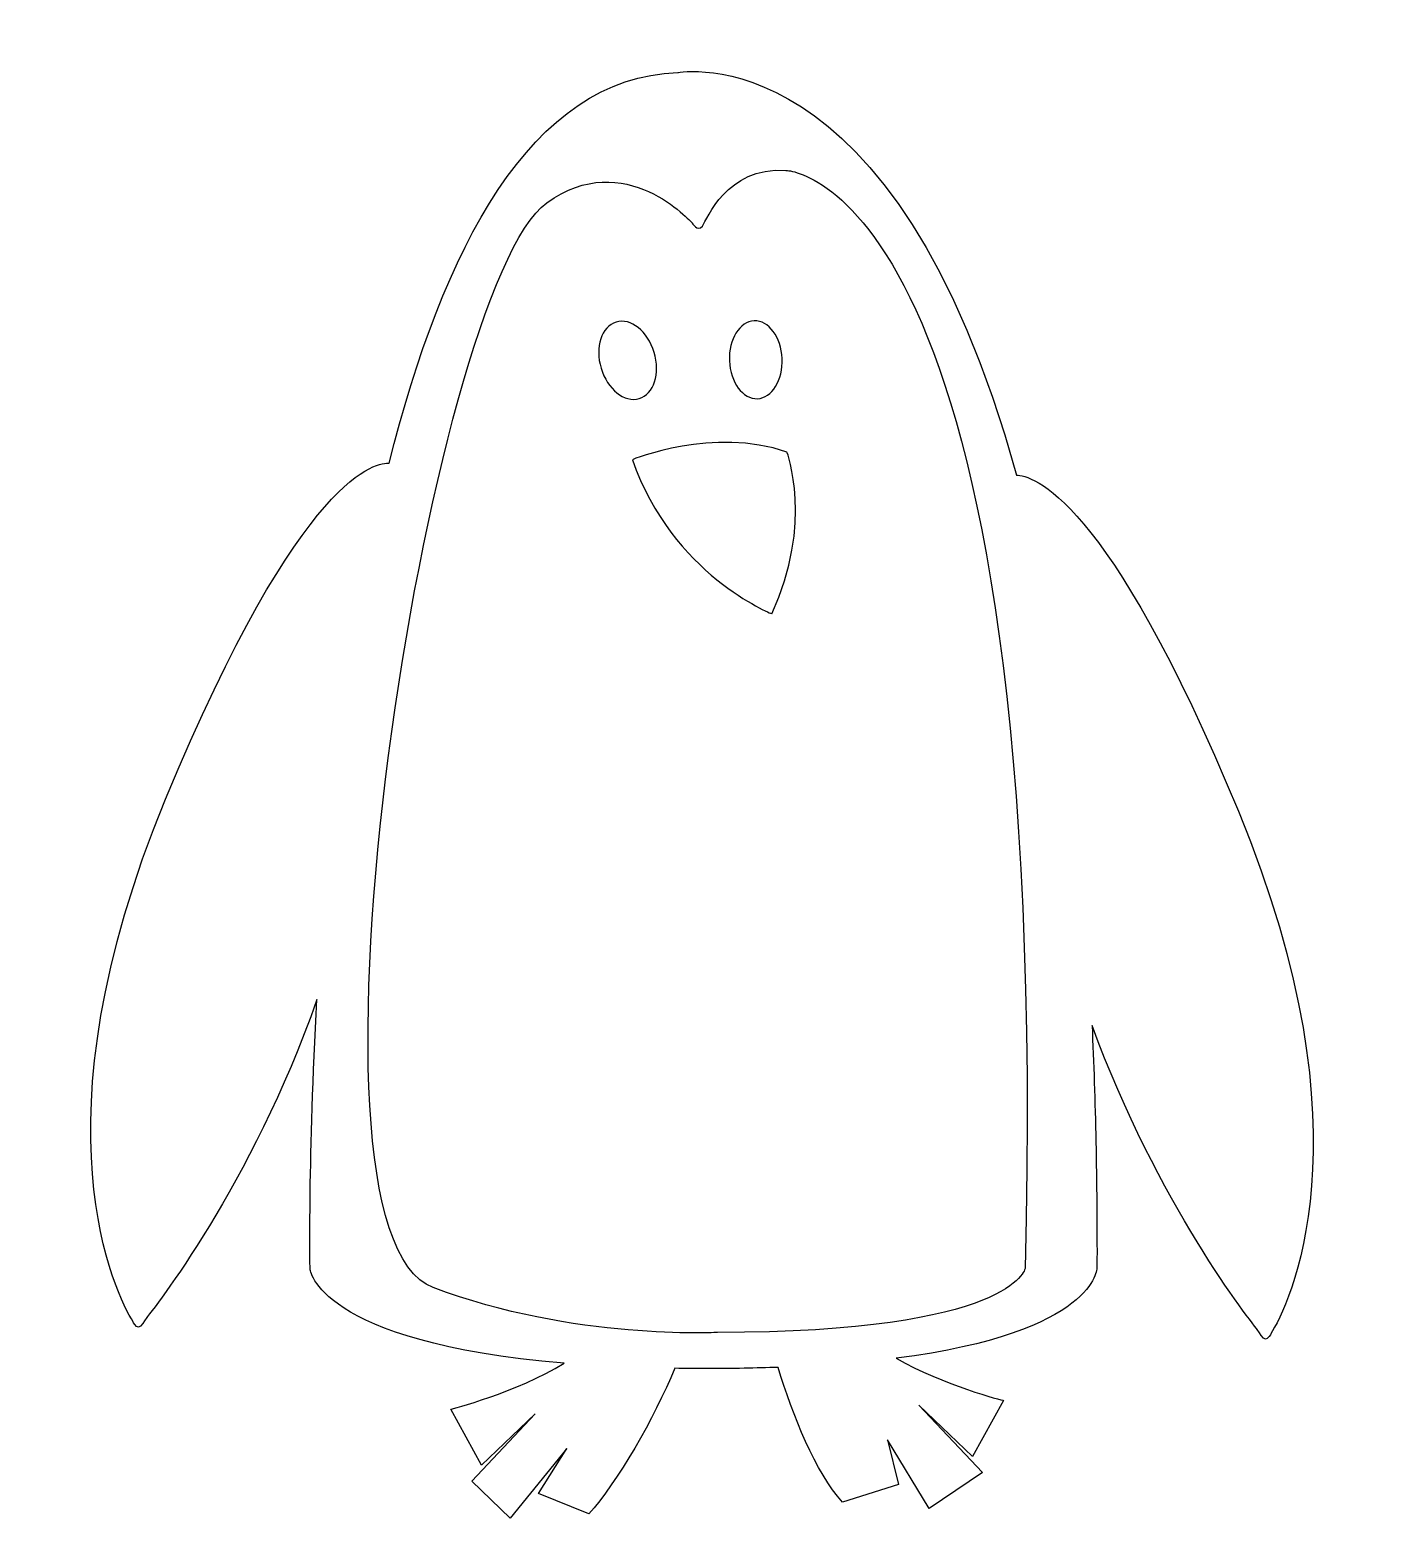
# Model space of a CAD drawing. Header units: centimetres. Extents: x -18.1 to 17, y -19 to 19.8.
import ezdxf

# ---------------------------------------------------------------- set-up
doc = ezdxf.new("R2010")
doc.units = ezdxf.units.CM
doc.header["$MEASUREMENT"] = 0
doc.layers.add('Layer 1', color=7, linetype='Continuous')

msp = doc.modelspace()

# ---------------------------------------------------------------- linework, layer by layer
at = {"layer": 'Layer 1'}
msp.add_open_spline([(13.43287, -0.54955), (9.99982, 7.74572), (8.04179, 8.21749), (7.64344, 8.21837), (7.64344, 8.21837), (4.46718, 19.84025), (-1.18753, 18.72284), (-1.18753, 18.72284), (-1.18753, 18.72284), (-5.02244, 18.61219), (-7.32736, 14.09474), (-8.71192, 8.52996), (-8.71192, 8.52996), (-8.99048, 8.55683), (-10.96643, 8.40684), (-14.54332, -0.23603), (-14.54332, -0.23603), (-18.08456, -8.79248), (-15.80845, -13.18575), (-15.39096, -13.86863), (-15.39096, -13.86863), (-15.39096, -13.86863), (-15.31245, -14.01336), (-15.24799, -14.0109), (-15.24799, -14.0109), (-15.18371, -14.00809), (-15.0792, -13.8126), (-15.0792, -13.8126), (-15.0792, -13.8126), (-14.86334, -13.5458), (-12.31042, -10.32528), (-10.59688, -5.45884), (-10.59688, -5.45884), (-10.82539, -9.53894), (-10.77603, -12.48477), (-10.77568, -12.48775), (-10.77568, -12.48775), (-10.77568, -12.48775), (-10.61374, -14.40415), (-4.1467, -14.94705), (-4.1467, -14.94705), (-5.38303, -15.71178), (-7.10868, -16.1493), (-7.10868, -16.1493), (-7.10868, -16.1493), (-7.10868, -16.1493), (-6.30531, -17.61185), (-6.30531, -17.61185), (-6.30531, -17.61185), (-6.30531, -17.61185), (-4.9023, -16.27084), (-4.9023, -16.27084), (-4.9023, -16.27084), (-4.9023, -16.27084), (-6.55876, -18.02881), (-6.55876, -18.02881), (-6.55876, -18.02881), (-6.55876, -18.02881), (-5.55814, -18.99272), (-5.55814, -18.99272), (-5.55814, -18.99272), (-5.55814, -18.99272), (-4.08312, -17.17345), (-4.08312, -17.17345), (-4.08312, -17.17345), (-4.08312, -17.17345), (-4.81677, -18.35146), (-4.81677, -18.35146), (-4.81677, -18.35146), (-4.81677, -18.35146), (-3.50826, -18.88224), (-3.50826, -18.88224), (-3.50826, -18.88224), (-2.76531, -18.06042), (-1.80333, -16.38711), (-1.26447, -15.08158), (-1.26447, -15.08158), (-0.98643, -15.08597), (-0.70084, -15.08825), (-0.40612, -15.08825), (-0.40612, -15.08825), (0.24708, -15.08825), (0.85725, -15.07736), (1.42896, -15.05699), (1.42896, -15.05699), (1.80606, -16.3014), (2.40833, -17.79767), (3.11, -18.57399), (3.11, -18.57399), (3.11, -18.57399), (4.57237, -18.11452), (4.57237, -18.11452), (4.57237, -18.11452), (4.57237, -18.11452), (4.27975, -16.94494), (4.27975, -16.94494), (4.27975, -16.94494), (4.27975, -16.94494), (5.36626, -18.7412), (5.36626, -18.7412), (5.36626, -18.7412), (5.36626, -18.7412), (6.75522, -17.80012), (6.75522, -17.80012), (6.75522, -17.80012), (6.75522, -17.80012), (5.09912, -16.04232), (5.09912, -16.04232), (5.09912, -16.04232), (5.09912, -16.04232), (6.50195, -17.38333), (6.50195, -17.38333), (6.50195, -17.38333), (6.50195, -17.38333), (7.30515, -15.92078), (7.30515, -15.92078), (7.30515, -15.92078), (7.30515, -15.92078), (5.73002, -15.52173), (4.51161, -14.81917), (4.51161, -14.81917), (9.74338, -14.14823), (9.74479, -12.45629), (9.74479, -12.45629), (9.74479, -12.45629), (9.75076, -10.18808), (9.70527, -8.08515), (9.61587, -6.1338), (9.61587, -6.1338), (11.32519, -10.79755), (13.7578, -13.86597), (13.96804, -14.12592), (13.96804, -14.12592), (13.96804, -14.12592), (14.07272, -14.32141), (14.13718, -14.32404), (14.13718, -14.32404), (14.20164, -14.32685), (14.27997, -14.1823), (14.27997, -14.1823), (14.27997, -14.1823), (14.69817, -13.49941), (16.97428, -9.10544), (13.43286, -0.54952), (13.43286, -0.54952), (13.43286, -0.54952), (13.43287, -0.54955), (13.43287, -0.54955)], degree=3, knots=[0, 0, 0, 0, 0.02631579, 0.02631579, 0.02631579, 0.02631579, 0.05263158, 0.05263158, 0.05263158, 0.05263158, 0.07894737, 0.07894737, 0.07894737, 0.07894737, 0.10526316, 0.10526316, 0.10526316, 0.10526316, 0.13157895, 0.13157895, 0.13157895, 0.13157895, 0.15789474, 0.15789474, 0.15789474, 0.15789474, 0.18421053, 0.18421053, 0.18421053, 0.18421053, 0.21052632, 0.21052632, 0.21052632, 0.21052632, 0.23684211, 0.23684211, 0.23684211, 0.23684211, 0.26315789, 0.26315789, 0.26315789, 0.26315789, 0.28947368, 0.28947368, 0.28947368, 0.28947368, 0.31578947, 0.31578947, 0.31578947, 0.31578947, 0.34210526, 0.34210526, 0.34210526, 0.34210526, 0.36842105, 0.36842105, 0.36842105, 0.36842105, 0.39473684, 0.39473684, 0.39473684, 0.39473684, 0.42105263, 0.42105263, 0.42105263, 0.42105263, 0.44736842, 0.44736842, 0.44736842, 0.44736842, 0.47368421, 0.47368421, 0.47368421, 0.47368421, 0.5, 0.5, 0.5, 0.5, 0.52631579, 0.52631579, 0.52631579, 0.52631579, 0.55263158, 0.55263158, 0.55263158, 0.55263158, 0.57894737, 0.57894737, 0.57894737, 0.57894737, 0.60526316, 0.60526316, 0.60526316, 0.60526316, 0.63157895, 0.63157895, 0.63157895, 0.63157895, 0.65789474, 0.65789474, 0.65789474, 0.65789474, 0.68421053, 0.68421053, 0.68421053, 0.68421053, 0.71052632, 0.71052632, 0.71052632, 0.71052632, 0.73684211, 0.73684211, 0.73684211, 0.73684211, 0.76315789, 0.76315789, 0.76315789, 0.76315789, 0.78947368, 0.78947368, 0.78947368, 0.78947368, 0.81578947, 0.81578947, 0.81578947, 0.81578947, 0.84210526, 0.84210526, 0.84210526, 0.84210526, 0.86842105, 0.86842105, 0.86842105, 0.86842105, 0.89473684, 0.89473684, 0.89473684, 0.89473684, 0.92105263, 0.92105263, 0.92105263, 0.92105263, 0.94736842, 0.94736842, 0.94736842, 0.94736842, 1, 1, 1, 1], dxfattribs=at)
at = {"layer": 'Layer 1', "color": 7}
for points, knots in [([(1.63271, 16.1722), (0.06636, 16.26617), (-0.41946, 14.88757), (-0.54469, 14.72036), (-0.54469, 14.72036), (-0.66992, 14.55333), (-0.81588, 14.80379), (-0.81588, 14.80379), (-0.81588, 14.80379), (-0.81588, 14.80379), (-2.57368, 16.79853), (-4.60196, 15.32597), (-4.60196, 15.32597), (-7.65159, 13.11221), (-11.56536, -11.46712), (-7.56289, -12.97656), (-7.56289, -12.97656), (-3.90748, -14.35515), (-0.14757, -14.14632), (-0.14757, -14.14632), (-0.14757, -14.14632), (7.53911, -14.14632), (7.87318, -12.47511), (7.87318, -12.47511), (7.87318, -12.47511), (8.58294, 16.01518), (1.63271, 16.17221), (1.63271, 16.17221), (1.63271, 16.17221), (1.63271, 16.17221), (1.63271, 16.1722), (1.63271, 16.1722)], [0, 0, 0, 0, 0.11111111, 0.11111111, 0.11111111, 0.11111111, 0.22222222, 0.22222222, 0.22222222, 0.22222222, 0.33333333, 0.33333333, 0.33333333, 0.33333333, 0.44444444, 0.44444444, 0.44444444, 0.44444444, 0.55555556, 0.55555556, 0.55555556, 0.55555556, 0.66666667, 0.66666667, 0.66666667, 0.66666667, 0.77777778, 0.77777778, 0.77777778, 0.77777778, 1, 1, 1, 1]), ([(-3.18648, 11.00875), (-3.35246, 11.56026), (-3.17612, 12.09965), (-2.7941, 12.21487), (-2.7941, 12.21487), (-2.41226, 12.32868), (-1.96859, 11.976), (-1.80262, 11.42414), (-1.80262, 11.42414), (-1.63699, 10.87351), (-1.81246, 10.33359), (-2.19465, 10.21855), (-2.19465, 10.21855), (-2.57684, 10.10474), (-3.02121, 10.45865), (-3.18649, 11.00875), (-3.18649, 11.00875), (-3.18649, 11.00875), (-3.18648, 11.00875), (-3.18648, 11.00875)], [0, 0, 0, 0, 0.16666667, 0.16666667, 0.16666667, 0.16666667, 0.33333333, 0.33333333, 0.33333333, 0.33333333, 0.5, 0.5, 0.5, 0.5, 0.66666667, 0.66666667, 0.66666667, 0.66666667, 1, 1, 1, 1]), ([(0.80457, 12.24683), (1.18536, 12.26299), (1.51134, 11.82108), (1.53558, 11.26044), (1.53558, 11.26044), (1.55876, 10.69945), (1.26931, 10.23242), (0.89028, 10.21574), (0.89028, 10.21574), (0.5102, 10.19976), (0.18298, 10.64254), (0.15962, 11.20283), (0.15962, 11.20283), (0.13626, 11.76312), (0.42501, 12.2312), (0.80457, 12.24683)], [0, 0, 0, 0, 0.2, 0.2, 0.2, 0.2, 0.4, 0.4, 0.4, 0.4, 0.6, 0.6, 0.6, 0.6, 1, 1, 1, 1]), ([(1.26422, 4.60476), (1.26422, 4.60476), (-1.33419, 5.62804), (-2.37064, 8.62357), (-2.37064, 8.62357), (-2.37064, 8.62357), (-0.26104, 9.4907), (1.66046, 8.82222), (1.66046, 8.82222), (1.66046, 8.82222), (2.36688, 6.96694), (1.26422, 4.60477), (1.26422, 4.60477), (1.26422, 4.60477), (1.26422, 4.60476), (1.26422, 4.60476)], [0, 0, 0, 0, 0.2, 0.2, 0.2, 0.2, 0.4, 0.4, 0.4, 0.4, 0.6, 0.6, 0.6, 0.6, 1, 1, 1, 1])]:
    msp.add_open_spline(points, degree=3, knots=knots, dxfattribs=at)

doc.saveas('drawing.dxf')
